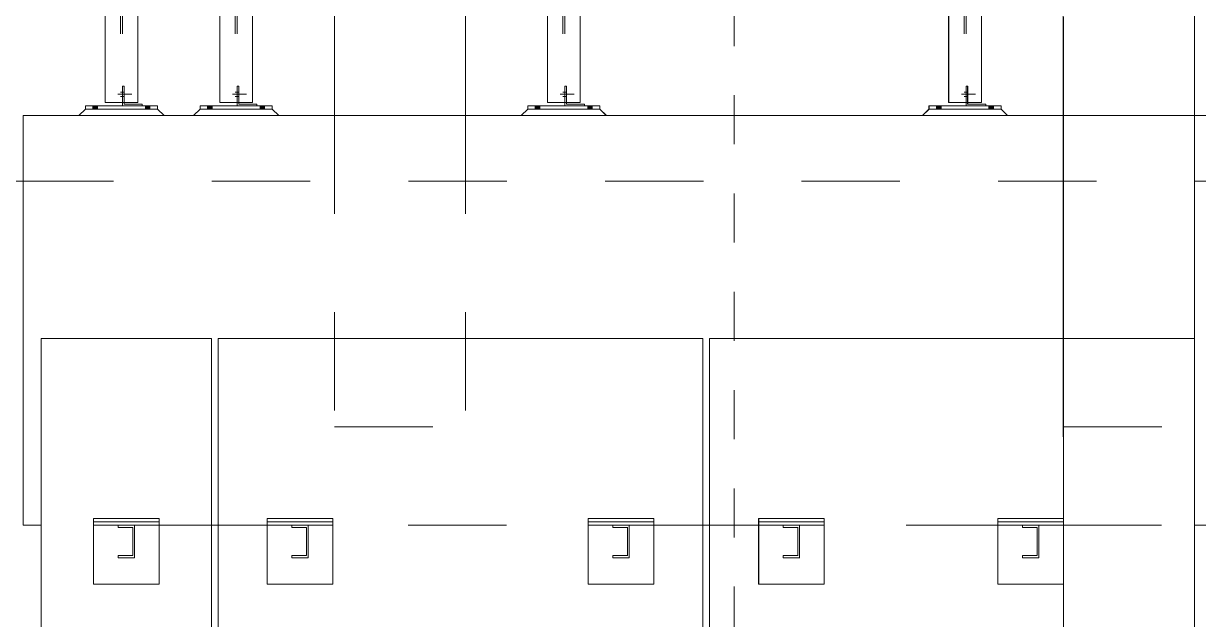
# Model space of a CAD drawing. Header units: millimetres. Extents: x 663313 to 1226001, y 1431724 to 1620898.
# Drawn here: x 663533.682 to 663537.268, y 1524734.34 to 1524736.159 of the extents above; entities that cross this region are included whole.
import ezdxf

# ---------------------------------------------------------------- set-up
doc = ezdxf.new("R2010")
doc.units = ezdxf.units.MM
for name, pattern in [('XKITLINE00', [0]), ('XKITLINE01', [4, 1, -1, 1, -1]), ('XKITLINE02', [4, 2, -2])]:
    doc.linetypes.add(name, pattern=pattern)
for name, color, linetype, lineweight in [('Bolt', 7, 'Continuous', 0), ('Part', 7, 'Continuous', 0), ('S-GRID', 7, 'Continuous', 9)]:
    doc.layers.add(name, color=color, linetype=linetype, lineweight=lineweight)
doc.layers.add('VPORT', color=7, linetype='Continuous')

# ---------------------------------------------------------------- blocks, each defined once
blk = doc.blocks.new('*A14321905')
at = {"layer": 'Part', "color": 7, "linetype": 'XKITLINE00', "lineweight": 0}
for p, q in [((280.44474, 149.858471), (270.577717, 149.858471)), ((270.577717, 149.858471), (270.577717, 127.791804)), ((280.444381, 127.791804), (280.444381, 149.858471)), ((280.445112, 146.058471), (280.445112, 127.791804)), ((270.577717, 127.791804), (280.445112, 127.791804))]:
    blk.add_line(p, q, dxfattribs=at)
at = {"layer": 'Part', "color": 7, "linetype": 'XKITLINE02', "lineweight": 0}
for p, q in [((270.578448, 127.791804), (270.578448, 149.858471)), ((280.44474, 149.858471), (280.445112, 149.858471)), ((280.445112, 149.858471), (280.44474, 149.858471)), ((280.445112, 149.858471), (280.445112, 146.058471))]:
    blk.add_line(p, q, dxfattribs=at)
blk = doc.blocks.new('*A14371910')
at = {"layer": 'S-GRID', "color": 7, "linetype": 'XKITLINE01', "lineweight": 0}
blk.add_line((181.371058, 154.391804), (416.137168, 154.391804), dxfattribs=at)
blk = doc.blocks.new('*A14391912')
at = {"layer": 'Part', "color": 7, "linetype": 'XKITLINE02', "lineweight": 0}
for p, q in [((240.111161, 154.391804), (376.452929, 154.391804)), ((376.452546, 153.058471), (240.111161, 153.058471))]:
    blk.add_line(p, q, dxfattribs=at)
blk = doc.blocks.new('*A14411914')
at = {"layer": 'Part', "color": 7, "linetype": 'XKITLINE00', "lineweight": 0}
for p, q in [((287.777104, 154.391804), (266.611411, 154.391804)), ((266.611411, 154.391804), (266.611411, 146.058471)), ((287.777104, 154.391804), (287.777104, 149.858471)), ((266.611411, 146.058471), (266.977718, 146.058471)), ((270.577717, 146.058471), (270.444743, 146.058471)), ((280.577714, 146.058471), (280.44474, 146.058471))]:
    blk.add_line(p, q, dxfattribs=at)
at = {"layer": 'Part', "color": 7, "linetype": 'XKITLINE02', "lineweight": 0}
for p, q in [((266.61263, 146.058471), (266.61263, 154.391804)), ((287.778323, 154.391804), (287.777104, 154.391804)), ((287.778323, 154.391804), (287.777104, 154.391804)), ((287.778323, 146.058471), (287.778323, 154.391804)), ((287.777104, 149.858471), (287.777104, 146.058471)), ((270.444743, 146.058471), (266.977718, 146.058471)), ((280.44474, 146.058471), (270.577717, 146.058471)), ((280.578073, 146.058471), (280.577714, 146.058471)), ((280.577714, 146.058471), (287.778323, 146.058471)), ((287.777104, 146.058471), (287.778323, 146.058471))]:
    blk.add_line(p, q, dxfattribs=at)
blk = doc.blocks.new('*A15582031')
at = {"layer": 'Bolt'}
for points in [[(268.126, 154.592), (268.126, 154.525), (268.032, 154.525), (268.032, 154.592)], [(269.192, 154.592), (269.192, 154.525), (269.099, 154.525), (269.099, 154.592)]]:
    blk.add_hatch(color=7, dxfattribs=at).paths.add_polyline_path(points, flags=17)
at = {"layer": 'Bolt', "color": 7, "linetype": 'XKITLINE00', "lineweight": 0}
for p, q in [((268.032, 154.525), (268.032, 154.592)), ((268.079, 154.525), (268.079, 154.592)), ((268.126, 154.525), (268.126, 154.592)), ((269.099, 154.525), (269.099, 154.592)), ((269.146, 154.525), (269.146, 154.592)), ((269.192, 154.525), (269.192, 154.592))]:
    blk.add_line(p, q, dxfattribs=at)
blk = doc.blocks.new('*A15592032')
at = {"layer": 'Bolt', "color": 7, "linetype": 'XKITLINE02', "lineweight": 0}
for p, q in [((268.539463, 154.825138), (268.825597, 154.825138)), ((268.592229, 154.871804), (268.632229, 154.871804)), ((268.592297, 154.778471), (268.632297, 154.778471)), ((268.632168, 154.871804), (268.665502, 154.871804)), ((268.632358, 154.778471), (268.665692, 154.778471))]:
    blk.add_line(p, q, dxfattribs=at)
blk = doc.blocks.new('*A15602033')
at = {"layer": 'Part', "color": 7, "linetype": 'XKITLINE02', "lineweight": 0}
for p, q in [((268.632117, 154.991804), (268.665743, 154.991804)), ((268.632117, 154.991804), (268.632117, 154.658471)), ((268.63241, 154.591804), (268.63241, 154.991804)), ((268.66545, 154.991804), (268.66545, 154.658471)), ((268.665743, 154.991804), (268.665743, 154.658471)), ((269.03241, 154.591804), (268.632117, 154.591804))]:
    blk.add_line(p, q, dxfattribs=at)
at = {"layer": 'Part', "color": 7, "linetype": 'XKITLINE00', "lineweight": 0}
for p, q in [((268.632117, 154.658471), (268.632117, 154.591804)), ((268.66545, 154.658471), (268.66545, 154.625138)), ((268.66545, 154.625138), (269.032117, 154.625138)), ((268.665743, 154.658471), (268.665743, 154.625138)), ((269.032117, 154.625138), (269.03241, 154.625138)), ((269.03241, 154.625138), (269.032117, 154.625138)), ((269.032117, 154.625138), (269.032117, 154.591804)), ((269.03241, 154.625138), (269.03241, 154.591804))]:
    blk.add_line(p, q, dxfattribs=at)
blk = doc.blocks.new('*A15612034')
at = {"layer": 'Part', "color": 7, "linetype": 'XKITLINE00', "lineweight": 0}
for p, q in [((267.878662, 154.525138), (267.745231, 154.391804)), ((269.345328, 154.525138), (267.878662, 154.525138)), ((269.345865, 154.525138), (269.345328, 154.525138)), ((269.345328, 154.525138), (269.478564, 154.391804)), ((269.479296, 154.391804), (269.345865, 154.525138))]:
    blk.add_line(p, q, dxfattribs=at)
at = {"layer": 'Part', "color": 7, "linetype": 'XKITLINE02', "lineweight": 0}
for p, q in [((267.745963, 154.391804), (267.879198, 154.525138)), ((269.345865, 154.525138), (269.345328, 154.525138)), ((267.745231, 154.391804), (267.745963, 154.391804)), ((269.479296, 154.391804), (267.745231, 154.391804))]:
    blk.add_line(p, q, dxfattribs=at)
blk = doc.blocks.new('*A15622035')
at = {"layer": 'Part', "color": 7, "linetype": 'XKITLINE00', "lineweight": 0}
for p, q in [((269.345865, 154.591804), (267.878662, 154.591804)), ((267.878662, 154.525138), (267.878662, 154.591804)), ((269.345865, 154.525138), (267.878662, 154.525138)), ((269.345328, 154.591804), (269.345865, 154.591804)), ((269.345328, 154.591804), (269.345328, 154.525138)), ((269.345328, 154.525138), (269.345865, 154.525138)), ((269.345865, 154.525138), (269.345865, 154.591804))]:
    blk.add_line(p, q, dxfattribs=at)
at = {"layer": 'Part', "color": 7, "linetype": 'XKITLINE02', "lineweight": 0}
blk.add_line((267.879198, 154.525138), (267.879198, 154.591804), dxfattribs=at)
blk = doc.blocks.new('*A15632036')
at = {"layer": 'Bolt'}
for points in [[(270.459, 154.592), (270.459, 154.525), (270.366, 154.525), (270.366, 154.592)], [(271.526, 154.592), (271.526, 154.525), (271.432, 154.525), (271.432, 154.592)]]:
    blk.add_hatch(color=7, dxfattribs=at).paths.add_polyline_path(points, flags=17)
at = {"layer": 'Bolt', "color": 7, "linetype": 'XKITLINE00', "lineweight": 0}
for p, q in [((270.366, 154.525), (270.366, 154.592)), ((270.412, 154.525), (270.412, 154.592)), ((270.459, 154.525), (270.459, 154.592)), ((271.432, 154.525), (271.432, 154.592)), ((271.479, 154.525), (271.479, 154.592)), ((271.526, 154.525), (271.526, 154.592))]:
    blk.add_line(p, q, dxfattribs=at)
blk = doc.blocks.new('*A15642037')
at = {"layer": 'Bolt', "color": 7, "linetype": 'XKITLINE02', "lineweight": 0}
for p, q in [((270.872796, 154.825138), (271.158929, 154.825138)), ((270.925562, 154.871804), (270.965562, 154.871804)), ((270.92563, 154.778471), (270.96563, 154.778471)), ((270.965501, 154.871804), (270.998834, 154.871804)), ((270.965691, 154.778471), (270.999024, 154.778471))]:
    blk.add_line(p, q, dxfattribs=at)
blk = doc.blocks.new('*A15652038')
at = {"layer": 'Part', "color": 7, "linetype": 'XKITLINE02', "lineweight": 0}
for p, q in [((270.96545, 154.991804), (270.999076, 154.991804)), ((270.96545, 154.991804), (270.96545, 154.658471)), ((270.965742, 154.591804), (270.965742, 154.991804)), ((270.998783, 154.991804), (270.998783, 154.658471)), ((270.999076, 154.991804), (270.999076, 154.658471)), ((271.365742, 154.591804), (270.96545, 154.591804))]:
    blk.add_line(p, q, dxfattribs=at)
at = {"layer": 'Part', "color": 7, "linetype": 'XKITLINE00', "lineweight": 0}
for p, q in [((270.96545, 154.658471), (270.96545, 154.591804)), ((270.998783, 154.658471), (270.998783, 154.625138)), ((270.998783, 154.625138), (271.36545, 154.625138)), ((270.999076, 154.658471), (270.999076, 154.625138)), ((271.36545, 154.625138), (271.365742, 154.625138)), ((271.365742, 154.625138), (271.36545, 154.625138)), ((271.36545, 154.625138), (271.36545, 154.591804)), ((271.365742, 154.625138), (271.365742, 154.591804))]:
    blk.add_line(p, q, dxfattribs=at)
blk = doc.blocks.new('*A15662039')
at = {"layer": 'Part', "color": 7, "linetype": 'XKITLINE00', "lineweight": 0}
for p, q in [((270.211995, 154.525138), (270.078564, 154.391804)), ((271.678661, 154.525138), (270.211995, 154.525138)), ((271.679197, 154.525138), (271.678661, 154.525138)), ((271.678661, 154.525138), (271.811897, 154.391804)), ((271.812628, 154.391804), (271.679197, 154.525138))]:
    blk.add_line(p, q, dxfattribs=at)
at = {"layer": 'Part', "color": 7, "linetype": 'XKITLINE02', "lineweight": 0}
for p, q in [((270.079295, 154.391804), (270.212531, 154.525138)), ((271.679197, 154.525138), (271.678661, 154.525138)), ((270.078564, 154.391804), (270.079295, 154.391804)), ((271.812628, 154.391804), (270.078564, 154.391804))]:
    blk.add_line(p, q, dxfattribs=at)
blk = doc.blocks.new('*A15672040')
at = {"layer": 'Part', "color": 7, "linetype": 'XKITLINE00', "lineweight": 0}
for p, q in [((271.679197, 154.591804), (270.211995, 154.591804)), ((270.211995, 154.525138), (270.211995, 154.591804)), ((271.679197, 154.525138), (270.211995, 154.525138)), ((271.678661, 154.591804), (271.679197, 154.591804)), ((271.678661, 154.591804), (271.678661, 154.525138)), ((271.678661, 154.525138), (271.679197, 154.525138)), ((271.679197, 154.525138), (271.679197, 154.591804))]:
    blk.add_line(p, q, dxfattribs=at)
at = {"layer": 'Part', "color": 7, "linetype": 'XKITLINE02', "lineweight": 0}
blk.add_line((270.212531, 154.525138), (270.212531, 154.591804), dxfattribs=at)
blk = doc.blocks.new('*A15692042')
at = {"layer": 'Part', "color": 7, "linetype": 'XKITLINE00', "lineweight": 0}
for p, q in [((268.945353, 166.058471), (268.278686, 166.058471)), ((268.278686, 166.058471), (268.278686, 157.658471)), ((268.945392, 166.058471), (268.945353, 166.058471)), ((268.945801, 166.058471), (268.945353, 166.058471)), ((268.945353, 166.058471), (268.945353, 157.658471)), ((268.945801, 166.058471), (268.945801, 157.658471)), ((268.94584, 166.058471), (268.945801, 166.058471)), ((268.278686, 157.185138), (268.278686, 154.658471)), ((268.945353, 157.225138), (268.945353, 154.658471)), ((268.945801, 157.225138), (268.945801, 154.658471)), ((268.278725, 154.658471), (268.278686, 154.658471)), ((268.278686, 154.658471), (268.945353, 154.658471)), ((268.945353, 154.658471), (268.945392, 154.658471)), ((268.945801, 154.658471), (268.945353, 154.658471)), ((268.945801, 154.658471), (268.94584, 154.658471))]:
    blk.add_line(p, q, dxfattribs=at)
at = {"layer": 'Part', "color": 7, "linetype": 'XKITLINE02', "lineweight": 0}
for p, q in [((268.278725, 166.058471), (268.278725, 154.658471)), ((268.279135, 166.058471), (268.279135, 154.658471)), ((268.279174, 154.658471), (268.279174, 166.058471)), ((268.592059, 166.058471), (268.592059, 154.658471)), ((268.592468, 166.058471), (268.592468, 154.658471)), ((268.632059, 166.058471), (268.632059, 154.658471)), ((268.632468, 166.058471), (268.632468, 154.658471)), ((268.94584, 166.058471), (268.945353, 166.058471)), ((268.945392, 154.658471), (268.945392, 166.058471)), ((268.94584, 154.658471), (268.94584, 166.058471)), ((268.278686, 157.658471), (268.278686, 157.185138)), ((268.945353, 157.658471), (268.945353, 157.225138)), ((268.945801, 157.658471), (268.945801, 157.225138)), ((268.94584, 154.658471), (268.945353, 154.658471))]:
    blk.add_line(p, q, dxfattribs=at)
blk = doc.blocks.new('*A15702043')
at = {"layer": 'Part', "color": 7, "linetype": 'XKITLINE00', "lineweight": 0}
for p, q in [((271.278686, 166.058471), (270.612019, 166.058471)), ((270.612019, 166.058471), (270.612019, 157.658471)), ((271.278725, 166.058471), (271.278686, 166.058471)), ((271.279134, 166.058471), (271.278686, 166.058471)), ((271.278686, 166.058471), (271.278686, 157.658471)), ((271.279134, 166.058471), (271.279134, 157.658471)), ((271.279173, 166.058471), (271.279134, 166.058471)), ((270.612019, 157.185138), (270.612019, 154.658471)), ((271.278686, 157.225138), (271.278686, 154.658471)), ((271.279134, 157.225138), (271.279134, 154.658471)), ((270.612058, 154.658471), (270.612019, 154.658471)), ((270.612019, 154.658471), (271.278686, 154.658471)), ((271.278686, 154.658471), (271.278725, 154.658471)), ((271.279134, 154.658471), (271.278686, 154.658471)), ((271.279134, 154.658471), (271.279173, 154.658471))]:
    blk.add_line(p, q, dxfattribs=at)
at = {"layer": 'Part', "color": 7, "linetype": 'XKITLINE02', "lineweight": 0}
for p, q in [((270.612058, 166.058471), (270.612058, 154.658471)), ((270.612468, 166.058471), (270.612468, 154.658471)), ((270.612507, 154.658471), (270.612507, 166.058471)), ((270.925391, 166.058471), (270.925391, 154.658471)), ((270.925801, 166.058471), (270.925801, 154.658471)), ((270.965391, 166.058471), (270.965391, 154.658471)), ((270.965801, 166.058471), (270.965801, 154.658471)), ((271.279173, 166.058471), (271.278686, 166.058471)), ((271.278725, 154.658471), (271.278725, 166.058471)), ((271.279173, 154.658471), (271.279173, 166.058471)), ((270.612019, 157.658471), (270.612019, 157.185138)), ((271.278686, 157.658471), (271.278686, 157.225138)), ((271.279134, 157.658471), (271.279134, 157.225138)), ((271.279173, 154.658471), (271.278686, 154.658471))]:
    blk.add_line(p, q, dxfattribs=at)
blk = doc.blocks.new('*A15812054')
at = {"layer": 'Part', "color": 7, "linetype": 'XKITLINE02', "lineweight": 0}
for p, q in [((272.944726, 177.725138), (272.944726, 175.058471)), ((275.612611, 177.725138), (272.944726, 177.725138)), ((272.945945, 154.391804), (272.945945, 177.725138)), ((275.611391, 177.725138), (275.611391, 175.058471)), ((275.611391, 177.725138), (275.612611, 177.725138)), ((275.612611, 177.725138), (275.612611, 175.058471)), ((275.612611, 168.991804), (275.612611, 166.325138)), ((275.612611, 154.391804), (275.611391, 154.391804)), ((275.611391, 154.391804), (275.612611, 154.391804))]:
    blk.add_line(p, q, dxfattribs=at)
at = {"layer": 'Part', "color": 7, "linetype": 'XKITLINE00', "lineweight": 0}
for p, q in [((272.944726, 175.058471), (272.944726, 154.391804)), ((275.611391, 175.058471), (275.611391, 154.391804)), ((275.612611, 175.058471), (275.612611, 168.991804)), ((275.612611, 166.325138), (275.612611, 154.391804)), ((275.611391, 154.391804), (272.944726, 154.391804))]:
    blk.add_line(p, q, dxfattribs=at)
blk = doc.blocks.new('*A16552128')
at = {"layer": 'Part', "color": 7, "linetype": 'XKITLINE00', "lineweight": 0}
for p, q in [((270.444743, 149.858471), (266.977718, 149.858471)), ((266.977718, 149.858471), (266.977718, 127.791804)), ((270.444384, 127.791804), (270.444384, 149.858471)), ((270.445115, 146.058471), (270.445115, 127.791804)), ((266.977718, 127.791804), (270.445115, 127.791804))]:
    blk.add_line(p, q, dxfattribs=at)
at = {"layer": 'Part', "color": 7, "linetype": 'XKITLINE02', "lineweight": 0}
for p, q in [((266.978449, 127.791804), (266.978449, 149.858471)), ((270.444743, 149.858471), (270.445115, 149.858471)), ((270.445115, 149.858471), (270.444743, 149.858471)), ((270.445115, 149.858471), (270.445115, 146.058471))]:
    blk.add_line(p, q, dxfattribs=at)
blk = doc.blocks.new('*A17642237')
at = {"layer": 'Part', "color": 7, "linetype": 'XKITLINE02', "lineweight": 0}
for p, q in [((268.879659, 146.058471), (268.545148, 146.058471)), ((268.545148, 146.058471), (268.545148, 146.008471)), ((268.545148, 146.008471), (268.846326, 146.008471)), ((268.845148, 145.441804), (268.845148, 146.008471)), ((268.878481, 146.058471), (268.878481, 145.391804)), ((268.846326, 145.441804), (268.545148, 145.441804)), ((268.545148, 145.441804), (268.545148, 145.391804)), ((268.545148, 145.391804), (268.879659, 145.391804))]:
    blk.add_line(p, q, dxfattribs=at)
blk = doc.blocks.new('*A17652238')
at = {"layer": 'Part', "color": 7, "linetype": 'XKITLINE02', "lineweight": 0}
for p, q in [((269.378509, 146.191804), (268.045127, 146.191804)), ((268.045127, 146.191804), (268.045127, 144.858471)), ((268.045176, 146.191804), (268.045176, 144.858471)), ((269.37846, 144.858471), (269.37846, 146.191804)), ((269.378509, 144.858471), (269.378509, 146.191804)), ((268.045127, 144.858471), (269.378509, 144.858471))]:
    blk.add_line(p, q, dxfattribs=at)
blk = doc.blocks.new('*A17662239')
at = {"layer": 'Part', "color": 7, "linetype": 'XKITLINE02', "lineweight": 0}
for p, q in [((269.379688, 146.125138), (268.045542, 146.125138)), ((268.045542, 146.058471), (268.045542, 146.125138)), ((269.378875, 146.058471), (269.378875, 146.125138)), ((269.378875, 146.058471), (268.045542, 146.058471)), ((269.379688, 146.058471), (269.378875, 146.058471))]:
    blk.add_line(p, q, dxfattribs=at)
blk = doc.blocks.new('*A17672240')
at = {"layer": 'Part', "color": 7, "linetype": 'XKITLINE02', "lineweight": 0}
for p, q in [((272.412994, 146.058471), (272.07848, 146.058471)), ((272.07848, 146.058471), (272.07848, 146.008471)), ((272.07848, 146.008471), (272.37966, 146.008471)), ((272.37848, 145.441804), (272.37848, 146.008471)), ((272.411813, 146.058471), (272.411813, 145.391804)), ((272.37966, 145.441804), (272.07848, 145.441804)), ((272.07848, 145.441804), (272.07848, 145.391804)), ((272.07848, 145.391804), (272.412994, 145.391804))]:
    blk.add_line(p, q, dxfattribs=at)
blk = doc.blocks.new('*A17682241')
at = {"layer": 'Part', "color": 7, "linetype": 'XKITLINE02', "lineweight": 0}
for p, q in [((272.911841, 146.191804), (271.578459, 146.191804)), ((271.578459, 146.191804), (271.578459, 144.858471)), ((271.578508, 146.191804), (271.578508, 144.858471)), ((272.911792, 144.858471), (272.911792, 146.191804)), ((272.911841, 144.858471), (272.911841, 146.191804)), ((271.578459, 144.858471), (272.911841, 144.858471))]:
    blk.add_line(p, q, dxfattribs=at)
blk = doc.blocks.new('*A17692242')
at = {"layer": 'Part', "color": 7, "linetype": 'XKITLINE02', "lineweight": 0}
for p, q in [((272.913022, 146.125138), (271.578874, 146.125138)), ((271.578874, 146.058471), (271.578874, 146.125138)), ((272.912207, 146.058471), (272.912207, 146.125138)), ((272.912207, 146.058471), (271.578874, 146.058471)), ((272.913022, 146.058471), (272.912207, 146.058471))]:
    blk.add_line(p, q, dxfattribs=at)
blk = doc.blocks.new('*A17742247')
at = {"layer": 'Part', "color": 7, "linetype": 'XKITLINE02', "lineweight": 0}
for p, q in [((275.612942, 154.391804), (272.945941, 154.391804)), ((272.945941, 154.391804), (272.945941, 148.058471)), ((275.612607, 154.391804), (275.612607, 148.058471)), ((272.945941, 148.058471), (275.612942, 148.058471))]:
    blk.add_line(p, q, dxfattribs=at)
blk = doc.blocks.new('*A18442317')
at = {"layer": 'S-GRID', "color": 7, "linetype": 'XKITLINE01', "lineweight": 0}
blk.add_line((281.07659, 113.807465), (281.07659, 234.909797), dxfattribs=at)
blk = doc.blocks.new('*A18972370')
at = {"layer": 'Part', "color": 7, "linetype": 'XKITLINE00', "lineweight": 0}
for p, q in [((290.444738, 149.858471), (280.577714, 149.858471)), ((280.577714, 149.858471), (280.577714, 127.791804)), ((290.444378, 127.791804), (290.444378, 149.858471)), ((290.44511, 146.058471), (290.44511, 127.791804)), ((280.577714, 127.791804), (290.44511, 127.791804))]:
    blk.add_line(p, q, dxfattribs=at)
at = {"layer": 'Part', "color": 7, "linetype": 'XKITLINE02', "lineweight": 0}
for p, q in [((280.578446, 127.791804), (280.578446, 149.858471)), ((290.444738, 149.858471), (290.44511, 149.858471)), ((290.44511, 149.858471), (290.444738, 149.858471)), ((290.44511, 149.858471), (290.44511, 146.058471))]:
    blk.add_line(p, q, dxfattribs=at)
blk = doc.blocks.new('*A18982371')
at = {"layer": 'Part', "color": 7, "linetype": 'XKITLINE00', "lineweight": 0}
for p, q in [((287.778062, 154.391804), (287.778062, 149.858471)), ((290.443788, 154.391804), (290.444728, 154.391804)), ((290.444728, 154.391804), (290.444728, 126.991804)), ((290.445947, 146.058471), (290.445947, 126.991804))]:
    blk.add_line(p, q, dxfattribs=at)
at = {"layer": 'Part', "color": 7, "linetype": 'XKITLINE02', "lineweight": 0}
for p, q in [((287.779281, 154.391804), (287.778062, 154.391804)), ((290.443788, 154.391804), (287.778062, 154.391804)), ((287.779281, 126.928721), (287.779281, 154.391804)), ((290.445947, 154.391804), (290.444728, 154.391804)), ((290.445947, 154.391804), (290.445947, 146.058471)), ((287.778062, 149.858471), (287.778062, 127.791804))]:
    blk.add_line(p, q, dxfattribs=at)
blk = doc.blocks.new('*A19042377')
at = {"layer": 'Part', "color": 7, "linetype": 'XKITLINE00', "lineweight": 0}
for p, q in [((286.111047, 166.058471), (285.44438, 166.058471)), ((285.44438, 166.058471), (285.44438, 157.658471)), ((286.111086, 166.058471), (286.111047, 166.058471)), ((286.111496, 166.058471), (286.111047, 166.058471)), ((286.111047, 166.058471), (286.111047, 157.658471)), ((286.111496, 166.058471), (286.111496, 157.658471)), ((286.111535, 166.058471), (286.111496, 166.058471)), ((285.44438, 157.185138), (285.44438, 154.658471)), ((286.111047, 157.225138), (286.111047, 154.658471)), ((286.111496, 157.225138), (286.111496, 154.658471)), ((285.444419, 154.658471), (285.44438, 154.658471)), ((285.44438, 154.658471), (286.111047, 154.658471)), ((286.111047, 154.658471), (286.111086, 154.658471)), ((286.111496, 154.658471), (286.111047, 154.658471)), ((286.111496, 154.658471), (286.111535, 154.658471))]:
    blk.add_line(p, q, dxfattribs=at)
at = {"layer": 'Part', "color": 7, "linetype": 'XKITLINE02', "lineweight": 0}
for p, q in [((285.444419, 166.058471), (285.444419, 154.658471)), ((285.444829, 166.058471), (285.444829, 154.658471)), ((285.444868, 154.658471), (285.444868, 166.058471)), ((285.757753, 166.058471), (285.757753, 154.658471)), ((285.758162, 166.058471), (285.758162, 154.658471)), ((285.797753, 166.058471), (285.797753, 154.658471)), ((285.798162, 166.058471), (285.798162, 154.658471)), ((286.111535, 166.058471), (286.111047, 166.058471)), ((286.111086, 154.658471), (286.111086, 166.058471)), ((286.111535, 154.658471), (286.111535, 166.058471)), ((285.44438, 157.658471), (285.44438, 157.185138)), ((286.111047, 157.658471), (286.111047, 157.225138)), ((286.111496, 157.658471), (286.111496, 157.225138)), ((286.111535, 154.658471), (286.111047, 154.658471))]:
    blk.add_line(p, q, dxfattribs=at)
blk = doc.blocks.new('*A19212394')
at = {"layer": 'Part', "color": 7, "linetype": 'XKITLINE00', "lineweight": 0}
for p, q in [((287.778052, 154.391804), (287.778052, 149.858471)), ((309.611356, 154.391804), (290.443788, 154.391804)), ((309.611356, 154.391804), (309.611356, 146.058471)), ((309.611356, 146.058471), (290.444738, 146.058471))]:
    blk.add_line(p, q, dxfattribs=at)
at = {"layer": 'Part', "color": 7, "linetype": 'XKITLINE02', "lineweight": 0}
for p, q in [((290.443788, 154.391804), (287.778052, 154.391804)), ((287.779271, 146.058471), (287.779271, 154.391804)), ((309.612575, 154.391804), (309.611356, 154.391804)), ((309.612575, 154.391804), (309.611356, 154.391804)), ((309.612575, 146.058471), (309.612575, 154.391804)), ((287.778052, 149.858471), (287.778052, 146.058471)), ((287.778052, 146.058471), (290.444738, 146.058471)), ((309.611356, 146.058471), (309.612575, 146.058471)), ((309.611356, 146.058471), (309.612575, 146.058471))]:
    blk.add_line(p, q, dxfattribs=at)
blk = doc.blocks.new('*A19582431')
at = {"layer": 'Part', "color": 7, "linetype": 'XKITLINE02', "lineweight": 0}
for p, q in [((278.946329, 146.058471), (278.611812, 146.058471)), ((278.611812, 146.058471), (278.611812, 146.008471)), ((278.611812, 146.008471), (278.912995, 146.008471)), ((278.911812, 145.441804), (278.911812, 146.008471)), ((278.945145, 146.058471), (278.945145, 145.391804)), ((278.912995, 145.441804), (278.611812, 145.441804)), ((278.611812, 145.441804), (278.611812, 145.391804)), ((278.611812, 145.391804), (278.946329, 145.391804))]:
    blk.add_line(p, q, dxfattribs=at)
blk = doc.blocks.new('*A19592432')
at = {"layer": 'Part', "color": 7, "linetype": 'XKITLINE02', "lineweight": 0}
for p, q in [((279.445173, 146.191804), (278.111791, 146.191804)), ((278.111791, 146.191804), (278.111791, 144.858471)), ((278.11184, 146.191804), (278.11184, 144.858471)), ((279.445124, 144.858471), (279.445124, 146.191804)), ((279.445173, 144.858471), (279.445173, 146.191804)), ((278.111791, 144.858471), (279.445173, 144.858471))]:
    blk.add_line(p, q, dxfattribs=at)
blk = doc.blocks.new('*A19602433')
at = {"layer": 'Part', "color": 7, "linetype": 'XKITLINE02', "lineweight": 0}
for p, q in [((279.446357, 146.125138), (278.112206, 146.125138)), ((278.112206, 146.058471), (278.112206, 146.125138)), ((279.445539, 146.058471), (279.445539, 146.125138)), ((279.445539, 146.058471), (278.112206, 146.058471)), ((279.446357, 146.058471), (279.445539, 146.058471))]:
    blk.add_line(p, q, dxfattribs=at)
blk = doc.blocks.new('*A19612434')
at = {"layer": 'Part', "color": 7, "linetype": 'XKITLINE02', "lineweight": 0}
for p, q in [((282.412996, 146.058471), (282.078478, 146.058471)), ((282.078478, 146.058471), (282.078478, 146.008471)), ((282.078478, 146.008471), (282.379663, 146.008471)), ((282.378477, 145.441804), (282.378477, 146.008471)), ((282.411811, 146.058471), (282.411811, 145.391804)), ((282.379663, 145.441804), (282.078478, 145.441804)), ((282.078478, 145.441804), (282.078478, 145.391804)), ((282.078478, 145.391804), (282.412996, 145.391804))]:
    blk.add_line(p, q, dxfattribs=at)
blk = doc.blocks.new('*A19622435')
at = {"layer": 'Part', "color": 7, "linetype": 'XKITLINE02', "lineweight": 0}
for p, q in [((287.279664, 146.058471), (286.945143, 146.058471)), ((286.945143, 146.058471), (286.945143, 146.008471)), ((286.945143, 146.008471), (287.246331, 146.008471)), ((287.245143, 145.441804), (287.245143, 146.008471)), ((287.278476, 146.058471), (287.278476, 145.391804)), ((287.246331, 145.441804), (286.945143, 145.441804)), ((286.945143, 145.441804), (286.945143, 145.391804)), ((286.945143, 145.391804), (287.279664, 145.391804))]:
    blk.add_line(p, q, dxfattribs=at)
blk = doc.blocks.new('*A19632436')
at = {"layer": 'Part', "color": 7, "linetype": 'XKITLINE02', "lineweight": 0}
for p, q in [((282.911839, 146.191804), (281.578457, 146.191804)), ((281.578457, 146.191804), (281.578457, 144.858471)), ((281.578506, 146.191804), (281.578506, 144.858471)), ((282.91179, 144.858471), (282.91179, 146.191804)), ((282.911839, 144.858471), (282.911839, 146.191804)), ((281.578457, 144.858471), (282.911839, 144.858471))]:
    blk.add_line(p, q, dxfattribs=at)
blk = doc.blocks.new('*A19642437')
at = {"layer": 'Part', "color": 7, "linetype": 'XKITLINE02', "lineweight": 0}
for p, q in [((282.913024, 146.125138), (281.578871, 146.125138)), ((281.578871, 146.058471), (281.578871, 146.125138)), ((282.912204, 146.058471), (282.912204, 146.125138)), ((282.912204, 146.058471), (281.578871, 146.058471)), ((282.913024, 146.058471), (282.912204, 146.058471))]:
    blk.add_line(p, q, dxfattribs=at)
blk = doc.blocks.new('*A19652438')
at = {"layer": 'Part', "color": 7, "linetype": 'XKITLINE02', "lineweight": 0}
for p, q in [((287.778504, 146.191804), (286.445122, 146.191804)), ((286.445122, 146.191804), (286.445122, 144.858471)), ((286.445171, 146.191804), (286.445171, 144.858471)), ((287.778455, 144.858471), (287.778455, 146.191804)), ((287.778504, 144.858471), (287.778504, 146.191804)), ((286.445122, 144.858471), (287.778504, 144.858471))]:
    blk.add_line(p, q, dxfattribs=at)
blk = doc.blocks.new('*A19662439')
at = {"layer": 'Part', "color": 7, "linetype": 'XKITLINE02', "lineweight": 0}
for p, q in [((287.779692, 146.125138), (286.445537, 146.125138)), ((286.445537, 146.058471), (286.445537, 146.125138)), ((287.77887, 146.058471), (287.77887, 146.125138)), ((287.77887, 146.058471), (286.445537, 146.058471)), ((287.779692, 146.058471), (287.77887, 146.058471))]:
    blk.add_line(p, q, dxfattribs=at)
blk = doc.blocks.new('*A19672440')
at = {"layer": 'Part', "color": 7, "linetype": 'XKITLINE02', "lineweight": 0}
for p, q in [((290.446279, 154.391804), (287.779281, 154.391804)), ((287.779281, 154.391804), (287.779281, 148.058471)), ((290.445947, 154.391804), (290.445947, 148.058471)), ((287.779281, 148.058471), (290.446279, 148.058471))]:
    blk.add_line(p, q, dxfattribs=at)
blk = doc.blocks.new('*A19682441')
at = {"layer": 'Part', "color": 7, "linetype": 'XKITLINE02', "lineweight": 0}
for p, q in [((287.777122, 177.725138), (287.777122, 175.058471)), ((290.445007, 177.725138), (287.777122, 177.725138)), ((287.778341, 154.391804), (287.778341, 177.725138)), ((290.443788, 177.725138), (290.443788, 175.058471)), ((290.443788, 177.725138), (290.445007, 177.725138)), ((290.445007, 177.725138), (290.445007, 175.058471)), ((290.445007, 168.991804), (290.445007, 166.325138)), ((290.445007, 154.391804), (290.443788, 154.391804)), ((290.443788, 154.391804), (290.445007, 154.391804))]:
    blk.add_line(p, q, dxfattribs=at)
at = {"layer": 'Part', "color": 7, "linetype": 'XKITLINE00', "lineweight": 0}
for p, q in [((287.777122, 175.058471), (287.777122, 154.391804)), ((290.443788, 175.058471), (290.443788, 154.391804)), ((290.445007, 175.058471), (290.445007, 168.991804)), ((290.445007, 166.325138), (290.445007, 154.391804)), ((290.443788, 154.391804), (287.777122, 154.391804))]:
    blk.add_line(p, q, dxfattribs=at)
blk = doc.blocks.new('*A19692442')
at = {"layer": 'Part', "color": 7, "linetype": 'XKITLINE02', "lineweight": 0}
for p, q in [((277.632115, 154.991804), (277.665741, 154.991804)), ((277.632115, 154.991804), (277.632115, 154.658471)), ((277.632407, 154.591804), (277.632407, 154.991804)), ((277.665448, 154.991804), (277.665448, 154.658471)), ((277.665741, 154.991804), (277.665741, 154.658471)), ((278.032407, 154.591804), (277.632115, 154.591804))]:
    blk.add_line(p, q, dxfattribs=at)
at = {"layer": 'Part', "color": 7, "linetype": 'XKITLINE00', "lineweight": 0}
for p, q in [((277.632115, 154.658471), (277.632115, 154.591804)), ((277.665448, 154.658471), (277.665448, 154.625138)), ((277.665448, 154.625138), (278.032115, 154.625138)), ((277.665741, 154.658471), (277.665741, 154.625138)), ((278.032115, 154.625138), (278.032407, 154.625138)), ((278.032407, 154.625138), (278.032115, 154.625138)), ((278.032115, 154.625138), (278.032115, 154.591804)), ((278.032407, 154.625138), (278.032407, 154.591804))]:
    blk.add_line(p, q, dxfattribs=at)
blk = doc.blocks.new('*A19702443')
at = {"layer": 'Part', "color": 7, "linetype": 'XKITLINE00', "lineweight": 0}
for p, q in [((276.87866, 154.525138), (276.745229, 154.391804)), ((278.345326, 154.525138), (276.87866, 154.525138)), ((278.345862, 154.525138), (278.345326, 154.525138)), ((278.345326, 154.525138), (278.478562, 154.391804)), ((278.479293, 154.391804), (278.345862, 154.525138))]:
    blk.add_line(p, q, dxfattribs=at)
at = {"layer": 'Part', "color": 7, "linetype": 'XKITLINE02', "lineweight": 0}
for p, q in [((276.74596, 154.391804), (276.879196, 154.525138)), ((278.345862, 154.525138), (278.345326, 154.525138)), ((276.745229, 154.391804), (276.74596, 154.391804)), ((278.479293, 154.391804), (276.745229, 154.391804))]:
    blk.add_line(p, q, dxfattribs=at)
blk = doc.blocks.new('*A19712444')
at = {"layer": 'Part', "color": 7, "linetype": 'XKITLINE00', "lineweight": 0}
for p, q in [((278.345862, 154.591804), (276.87866, 154.591804)), ((276.87866, 154.525138), (276.87866, 154.591804)), ((278.345862, 154.525138), (276.87866, 154.525138)), ((278.345326, 154.591804), (278.345862, 154.591804)), ((278.345326, 154.591804), (278.345326, 154.525138)), ((278.345326, 154.525138), (278.345862, 154.525138)), ((278.345862, 154.525138), (278.345862, 154.591804))]:
    blk.add_line(p, q, dxfattribs=at)
at = {"layer": 'Part', "color": 7, "linetype": 'XKITLINE02', "lineweight": 0}
blk.add_line((276.879196, 154.525138), (276.879196, 154.591804), dxfattribs=at)
blk = doc.blocks.new('*A19722445')
at = {"layer": 'Bolt', "color": 7, "linetype": 'XKITLINE02', "lineweight": 0}
for p, q in [((277.539461, 154.825138), (277.825594, 154.825138)), ((277.592227, 154.871804), (277.632227, 154.871804)), ((277.592295, 154.778471), (277.632295, 154.778471)), ((277.632166, 154.871804), (277.665499, 154.871804)), ((277.632356, 154.778471), (277.665689, 154.778471))]:
    blk.add_line(p, q, dxfattribs=at)
blk = doc.blocks.new('*A19732446')
at = {"layer": 'Bolt'}
for points in [[(277.126, 154.592), (277.126, 154.525), (277.032, 154.525), (277.032, 154.592)], [(278.192, 154.592), (278.192, 154.525), (278.099, 154.525), (278.099, 154.592)]]:
    blk.add_hatch(color=7, dxfattribs=at).paths.add_polyline_path(points, flags=17)
at = {"layer": 'Bolt', "color": 7, "linetype": 'XKITLINE00', "lineweight": 0}
for p, q in [((277.032, 154.525), (277.032, 154.592)), ((277.079, 154.525), (277.079, 154.592)), ((277.126, 154.525), (277.126, 154.592)), ((278.099, 154.525), (278.099, 154.592)), ((278.146, 154.525), (278.146, 154.592)), ((278.192, 154.525), (278.192, 154.592))]:
    blk.add_line(p, q, dxfattribs=at)
blk = doc.blocks.new('*A19772450')
at = {"layer": 'Bolt'}
for points in [[(285.291, 154.592), (285.291, 154.525), (285.198, 154.525), (285.198, 154.592)], [(286.358, 154.592), (286.358, 154.525), (286.265, 154.525), (286.265, 154.592)]]:
    blk.add_hatch(color=7, dxfattribs=at).paths.add_polyline_path(points, flags=17)
at = {"layer": 'Bolt', "color": 7, "linetype": 'XKITLINE00', "lineweight": 0}
for p, q in [((285.198, 154.525), (285.198, 154.592)), ((285.245, 154.525), (285.245, 154.592)), ((285.291, 154.525), (285.291, 154.592)), ((286.265, 154.525), (286.265, 154.592)), ((286.311, 154.525), (286.311, 154.592)), ((286.358, 154.525), (286.358, 154.592))]:
    blk.add_line(p, q, dxfattribs=at)
blk = doc.blocks.new('*A19782451')
at = {"layer": 'Bolt', "color": 7, "linetype": 'XKITLINE02', "lineweight": 0}
for p, q in [((285.705158, 154.825138), (285.991291, 154.825138)), ((285.757923, 154.871804), (285.797923, 154.871804)), ((285.757992, 154.778471), (285.797992, 154.778471)), ((285.797862, 154.871804), (285.831196, 154.871804)), ((285.798053, 154.778471), (285.831386, 154.778471))]:
    blk.add_line(p, q, dxfattribs=at)
blk = doc.blocks.new('*A19792452')
at = {"layer": 'Part', "color": 7, "linetype": 'XKITLINE02', "lineweight": 0}
for p, q in [((285.797811, 154.991804), (285.831437, 154.991804)), ((285.797811, 154.991804), (285.797811, 154.658471)), ((285.798104, 154.591804), (285.798104, 154.991804)), ((285.831145, 154.991804), (285.831145, 154.658471)), ((285.831437, 154.991804), (285.831437, 154.658471)), ((286.198104, 154.591804), (285.797811, 154.591804))]:
    blk.add_line(p, q, dxfattribs=at)
at = {"layer": 'Part', "color": 7, "linetype": 'XKITLINE00', "lineweight": 0}
for p, q in [((285.797811, 154.658471), (285.797811, 154.591804)), ((285.831145, 154.658471), (285.831145, 154.625138)), ((285.831145, 154.625138), (286.197811, 154.625138)), ((285.831437, 154.658471), (285.831437, 154.625138)), ((286.197811, 154.625138), (286.198104, 154.625138)), ((286.198104, 154.625138), (286.197811, 154.625138)), ((286.197811, 154.625138), (286.197811, 154.591804)), ((286.198104, 154.625138), (286.198104, 154.591804))]:
    blk.add_line(p, q, dxfattribs=at)
blk = doc.blocks.new('*A19802453')
at = {"layer": 'Part', "color": 7, "linetype": 'XKITLINE00', "lineweight": 0}
for p, q in [((285.044356, 154.525138), (284.910925, 154.391804)), ((286.511022, 154.525138), (285.044356, 154.525138)), ((286.511559, 154.525138), (286.511022, 154.525138)), ((286.511022, 154.525138), (286.644258, 154.391804)), ((286.64499, 154.391804), (286.511559, 154.525138))]:
    blk.add_line(p, q, dxfattribs=at)
at = {"layer": 'Part', "color": 7, "linetype": 'XKITLINE02', "lineweight": 0}
for p, q in [((284.911657, 154.391804), (285.044893, 154.525138)), ((286.511559, 154.525138), (286.511022, 154.525138)), ((284.910925, 154.391804), (284.911657, 154.391804)), ((286.64499, 154.391804), (284.910925, 154.391804))]:
    blk.add_line(p, q, dxfattribs=at)
blk = doc.blocks.new('*A19812454')
at = {"layer": 'Part', "color": 7, "linetype": 'XKITLINE00', "lineweight": 0}
for p, q in [((286.511559, 154.591804), (285.044356, 154.591804)), ((285.044356, 154.525138), (285.044356, 154.591804)), ((286.511559, 154.525138), (285.044356, 154.525138)), ((286.511022, 154.591804), (286.511559, 154.591804)), ((286.511022, 154.591804), (286.511022, 154.525138)), ((286.511022, 154.525138), (286.511559, 154.525138)), ((286.511559, 154.525138), (286.511559, 154.591804))]:
    blk.add_line(p, q, dxfattribs=at)
at = {"layer": 'Part', "color": 7, "linetype": 'XKITLINE02', "lineweight": 0}
blk.add_line((285.044893, 154.525138), (285.044893, 154.591804), dxfattribs=at)
blk = doc.blocks.new('*A19932466')
at = {"layer": 'Part', "color": 7, "linetype": 'XKITLINE00', "lineweight": 0}
for p, q in [((277.94535, 166.058471), (277.278684, 166.058471)), ((277.278684, 166.058471), (277.278684, 157.658471)), ((277.945389, 166.058471), (277.94535, 166.058471)), ((277.945799, 166.058471), (277.94535, 166.058471)), ((277.94535, 166.058471), (277.94535, 157.658471)), ((277.945799, 166.058471), (277.945799, 157.658471)), ((277.945838, 166.058471), (277.945799, 166.058471)), ((277.278684, 157.185138), (277.278684, 154.658471)), ((277.94535, 157.225138), (277.94535, 154.658471)), ((277.945799, 157.225138), (277.945799, 154.658471)), ((277.278723, 154.658471), (277.278684, 154.658471)), ((277.278684, 154.658471), (277.94535, 154.658471)), ((277.94535, 154.658471), (277.945389, 154.658471)), ((277.945799, 154.658471), (277.94535, 154.658471)), ((277.945799, 154.658471), (277.945838, 154.658471))]:
    blk.add_line(p, q, dxfattribs=at)
at = {"layer": 'Part', "color": 7, "linetype": 'XKITLINE02', "lineweight": 0}
for p, q in [((277.278723, 166.058471), (277.278723, 154.658471)), ((277.279133, 166.058471), (277.279133, 154.658471)), ((277.279172, 154.658471), (277.279172, 166.058471)), ((277.592056, 166.058471), (277.592056, 154.658471)), ((277.592466, 166.058471), (277.592466, 154.658471)), ((277.632056, 166.058471), (277.632056, 154.658471)), ((277.632466, 166.058471), (277.632466, 154.658471)), ((277.945838, 166.058471), (277.94535, 166.058471)), ((277.945389, 154.658471), (277.945389, 166.058471)), ((277.945838, 154.658471), (277.945838, 166.058471)), ((277.278684, 157.658471), (277.278684, 157.185138)), ((277.94535, 157.658471), (277.94535, 157.225138)), ((277.945799, 157.658471), (277.945799, 157.225138)), ((277.945838, 154.658471), (277.94535, 154.658471))]:
    blk.add_line(p, q, dxfattribs=at)

msp = doc.modelspace()

# ---------------------------------------------------------------- hatches: boundary and pattern name
at = {"layer": 'VPORT'}
h = msp.add_hatch(dxfattribs=at)
h.set_pattern_fill('ANGLE')
h.set_pattern_definition([(235.288, (663627.358, 1524790.5456), (5.74185, -3.9776), [5.08, -1.905]), (325.288, (663627.358, 1524790.5456), (3.9776, 5.74185), [5.08, -1.905])])
h.paths.add_polyline_path([(663617.8537, 1524792.0691), (663619.0867, 1524791.215), (663617.3783, 1524788.7489), (663616.1453, 1524789.603)])
edge = h.paths.add_edge_path(flags=16)
edge.add_line((663617.5126, 1524790.4806), (663617.7194, 1524790.3374))
edge = h.paths.add_edge_path(flags=16)
edge.add_line((663617.5444, 1524790.3056), (663617.6876, 1524790.5124))
h.paths.add_polyline_path([(663612.4437, 1524784.2591), (663613.6767, 1524783.405), (663611.9683, 1524780.9389), (663610.7353, 1524781.793)])
edge = h.paths.add_edge_path(flags=16)
edge.add_line((663612.1026, 1524782.6706), (663612.3094, 1524782.5274))
edge = h.paths.add_edge_path(flags=16)
edge.add_line((663612.1344, 1524782.4956), (663612.2776, 1524782.7024))
h.paths.add_polyline_path([(663604.7567, 1524773.1621), (663605.9897, 1524772.308), (663604.2813, 1524769.8419), (663603.0483, 1524770.696)])
edge = h.paths.add_edge_path(flags=16)
edge.add_line((663604.4156, 1524771.5736), (663604.6224, 1524771.4304))
edge = h.paths.add_edge_path(flags=16)
edge.add_line((663604.4474, 1524771.3986), (663604.5906, 1524771.6054))
h.paths.add_polyline_path([(663599.8027, 1524766.0101), (663601.0357, 1524765.156), (663599.3273, 1524762.6899), (663598.0943, 1524763.544)])
edge = h.paths.add_edge_path(flags=16)
edge.add_line((663599.4616, 1524764.4216), (663599.6684, 1524764.2784))
edge = h.paths.add_edge_path(flags=16)
edge.add_line((663599.4934, 1524764.2466), (663599.6366, 1524764.4534))
h.paths.add_polyline_path([(663592.6837, 1524755.7351), (663593.9167, 1524754.881), (663592.2083, 1524752.4149), (663590.9753, 1524753.269)])
edge = h.paths.add_edge_path(flags=16)
edge.add_line((663592.3426, 1524754.1466), (663592.5494, 1524754.0034))
edge = h.paths.add_edge_path(flags=16)
edge.add_line((663592.3744, 1524753.9716), (663592.5176, 1524754.1784))
h.paths.add_polyline_path([(663585.2817, 1524745.0491), (663586.5147, 1524744.195), (663584.8063, 1524741.7289), (663583.5733, 1524742.583)])
edge = h.paths.add_edge_path(flags=16)
edge.add_line((663584.9406, 1524743.4606), (663585.1474, 1524743.3174))
edge = h.paths.add_edge_path(flags=16)
edge.add_line((663584.9724, 1524743.2856), (663585.1156, 1524743.4924))
h.paths.add_polyline_path([(663578.7897, 1524735.6781), (663580.0227, 1524734.824), (663578.3143, 1524732.3579), (663577.0813, 1524733.212)])
edge = h.paths.add_edge_path(flags=16)
edge.add_line((663578.4486, 1524734.0896), (663578.6554, 1524733.9464))
edge = h.paths.add_edge_path(flags=16)
edge.add_line((663578.4804, 1524733.9146), (663578.6236, 1524734.1214))
h.paths.add_polyline_path([(663572.2977, 1524726.3071), (663573.5307, 1524725.453), (663571.8223, 1524722.9869), (663570.5893, 1524723.841)])
edge = h.paths.add_edge_path(flags=16)
edge.add_line((663571.9566, 1524724.7186), (663572.1634, 1524724.5754))
edge = h.paths.add_edge_path(flags=16)
edge.add_line((663571.9884, 1524724.5436), (663572.1316, 1524724.7504))
h.paths.add_polyline_path([(663565.8057, 1524716.9351), (663567.0387, 1524716.081), (663565.3303, 1524713.6149), (663564.0973, 1524714.469)])
edge = h.paths.add_edge_path(flags=16)
edge.add_line((663565.4646, 1524715.3466), (663565.6714, 1524715.2034))
edge = h.paths.add_edge_path(flags=16)
edge.add_line((663565.4964, 1524715.1716), (663565.6396, 1524715.3784))
h.paths.add_polyline_path([(663559.3147, 1524707.5641), (663560.5477, 1524706.71), (663558.8393, 1524704.2439), (663557.6063, 1524705.098)])
edge = h.paths.add_edge_path(flags=16)
edge.add_line((663558.9736, 1524705.9756), (663559.1804, 1524705.8324))
edge = h.paths.add_edge_path(flags=16)
edge.add_line((663559.0054, 1524705.8006), (663559.1486, 1524706.0074))
h.paths.add_polyline_path([(663552.8227, 1524698.1931), (663554.0557, 1524697.339), (663552.3473, 1524694.8729), (663551.1143, 1524695.727)])
edge = h.paths.add_edge_path(flags=16)
edge.add_line((663552.4816, 1524696.6046), (663552.6884, 1524696.4614))
edge = h.paths.add_edge_path(flags=16)
edge.add_line((663552.5134, 1524696.4296), (663552.6566, 1524696.6364))
h.paths.add_polyline_path([(663546.3307, 1524688.8221), (663547.5637, 1524687.968), (663545.8553, 1524685.5019), (663544.6223, 1524686.356)])
edge = h.paths.add_edge_path(flags=16)
edge.add_line((663545.9896, 1524687.2336), (663546.1964, 1524687.0904))
edge = h.paths.add_edge_path(flags=16)
edge.add_line((663546.0214, 1524687.0586), (663546.1646, 1524687.2654))
h.paths.add_polyline_path([(663539.8387, 1524679.4511), (663541.0717, 1524678.597), (663539.3633, 1524676.1309), (663538.1303, 1524676.985)])
edge = h.paths.add_edge_path(flags=16)
edge.add_line((663539.4976, 1524677.8626), (663539.7044, 1524677.7194))
edge = h.paths.add_edge_path(flags=16)
edge.add_line((663539.5294, 1524677.6876), (663539.6726, 1524677.8944))
h.paths.add_polyline_path([(663533.3477, 1524670.0801), (663534.5807, 1524669.226), (663532.8723, 1524666.7599), (663531.6393, 1524667.614)])
edge = h.paths.add_edge_path(flags=16)
edge.add_line((663533.0066, 1524668.4916), (663533.2134, 1524668.3484))
edge = h.paths.add_edge_path(flags=16)
edge.add_line((663533.0384, 1524668.3166), (663533.1816, 1524668.5234))
h.paths.add_polyline_path([(663526.8557, 1524660.7091), (663528.0887, 1524659.855), (663526.3803, 1524657.3889), (663525.1473, 1524658.243)])
edge = h.paths.add_edge_path(flags=16)
edge.add_line((663526.5146, 1524659.1206), (663526.7214, 1524658.9774))
edge = h.paths.add_edge_path(flags=16)
edge.add_line((663526.5464, 1524658.9456), (663526.6896, 1524659.1524))
h.paths.add_polyline_path([(663520.3637, 1524651.3381), (663521.5967, 1524650.484), (663519.8883, 1524648.0179), (663518.6553, 1524648.872)])
edge = h.paths.add_edge_path(flags=16)
edge.add_line((663520.0226, 1524649.7496), (663520.2294, 1524649.6064))
edge = h.paths.add_edge_path(flags=16)
edge.add_line((663520.0544, 1524649.5746), (663520.1976, 1524649.7814))
h.paths.add_polyline_path([(663513.8717, 1524641.9671), (663515.1047, 1524641.113), (663513.3963, 1524638.6469), (663512.1633, 1524639.501)])
edge = h.paths.add_edge_path(flags=16)
edge.add_line((663513.5306, 1524640.3786), (663513.7374, 1524640.2354))
edge = h.paths.add_edge_path(flags=16)
edge.add_line((663513.5624, 1524640.2036), (663513.7056, 1524640.4104))
h.paths.add_polyline_path([(663507.3807, 1524632.5961), (663508.6137, 1524631.742), (663506.9053, 1524629.2759), (663505.6723, 1524630.13)])
edge = h.paths.add_edge_path(flags=16)
edge.add_line((663507.0396, 1524631.0076), (663507.2464, 1524630.8644))
edge = h.paths.add_edge_path(flags=16)
edge.add_line((663507.0714, 1524630.8326), (663507.2146, 1524631.0394))
h.paths.add_polyline_path([(663500.8887, 1524623.2251), (663502.1217, 1524622.371), (663500.4133, 1524619.9049), (663499.1803, 1524620.759)])
edge = h.paths.add_edge_path(flags=16)
edge.add_line((663500.5476, 1524621.6366), (663500.7544, 1524621.4934))
edge = h.paths.add_edge_path(flags=16)
edge.add_line((663500.5794, 1524621.4616), (663500.7226, 1524621.6684))
h.paths.add_polyline_path([(663494.3967, 1524613.8531), (663495.6297, 1524612.999), (663493.9213, 1524610.5329), (663492.6883, 1524611.387)])
edge = h.paths.add_edge_path(flags=16)
edge.add_line((663494.0556, 1524612.2646), (663494.2624, 1524612.1214))
edge = h.paths.add_edge_path(flags=16)
edge.add_line((663494.0874, 1524612.0896), (663494.2306, 1524612.2964))
h.paths.add_polyline_path([(663487.2787, 1524603.5781), (663488.5117, 1524602.724), (663486.8033, 1524600.2579), (663485.5703, 1524601.112)])
edge = h.paths.add_edge_path(flags=16)
edge.add_line((663486.9376, 1524601.9896), (663487.1444, 1524601.8464))
edge = h.paths.add_edge_path(flags=16)
edge.add_line((663486.9694, 1524601.8146), (663487.1126, 1524602.0214))
h.paths.add_polyline_path([(663481.4137, 1524595.1111), (663482.6467, 1524594.257), (663480.9383, 1524591.7909), (663479.7053, 1524592.645)])
edge = h.paths.add_edge_path(flags=16)
edge.add_line((663481.0726, 1524593.5226), (663481.2794, 1524593.3794))
edge = h.paths.add_edge_path(flags=16)
edge.add_line((663481.1044, 1524593.3476), (663481.2476, 1524593.5544))

# ---------------------------------------------------------------- block references
at = {"color": 7, "lineweight": 0, "xscale": 0.15, "yscale": 0.15, "zscale": 0.15}
for name in ['*A18442317', '*A15812054', '*A19682441', '*A15692042', '*A15702043', '*A19932466', '*A19042377', '*A14371910', '*A15592032', '*A15602033', '*A15642037', '*A15652038', '*A19722445', '*A19692442', '*A19782451', '*A19792452', '*A15622035', '*A15582031', '*A15672040', '*A15632036', '*A19712444', '*A19732446', '*A19812454', '*A19772450', '*A14391912', '*A14411914', '*A15612034', '*A15662039', '*A17742247', '*A19702443', '*A19802453', '*A18982371', '*A19212394', '*A19672440', '*A16552128', '*A14321905', '*A18972370', '*A17652238', '*A17662239', '*A17642237', '*A17682241', '*A17692242', '*A17672240', '*A19592432', '*A19602433', '*A19582431', '*A19632436', '*A19642437', '*A19612434', '*A19652438', '*A19662439', '*A19622435']:
    msp.add_blockref(name, (663493.6892, 1524712.7193), dxfattribs=at)

doc.saveas('drawing.dxf')
